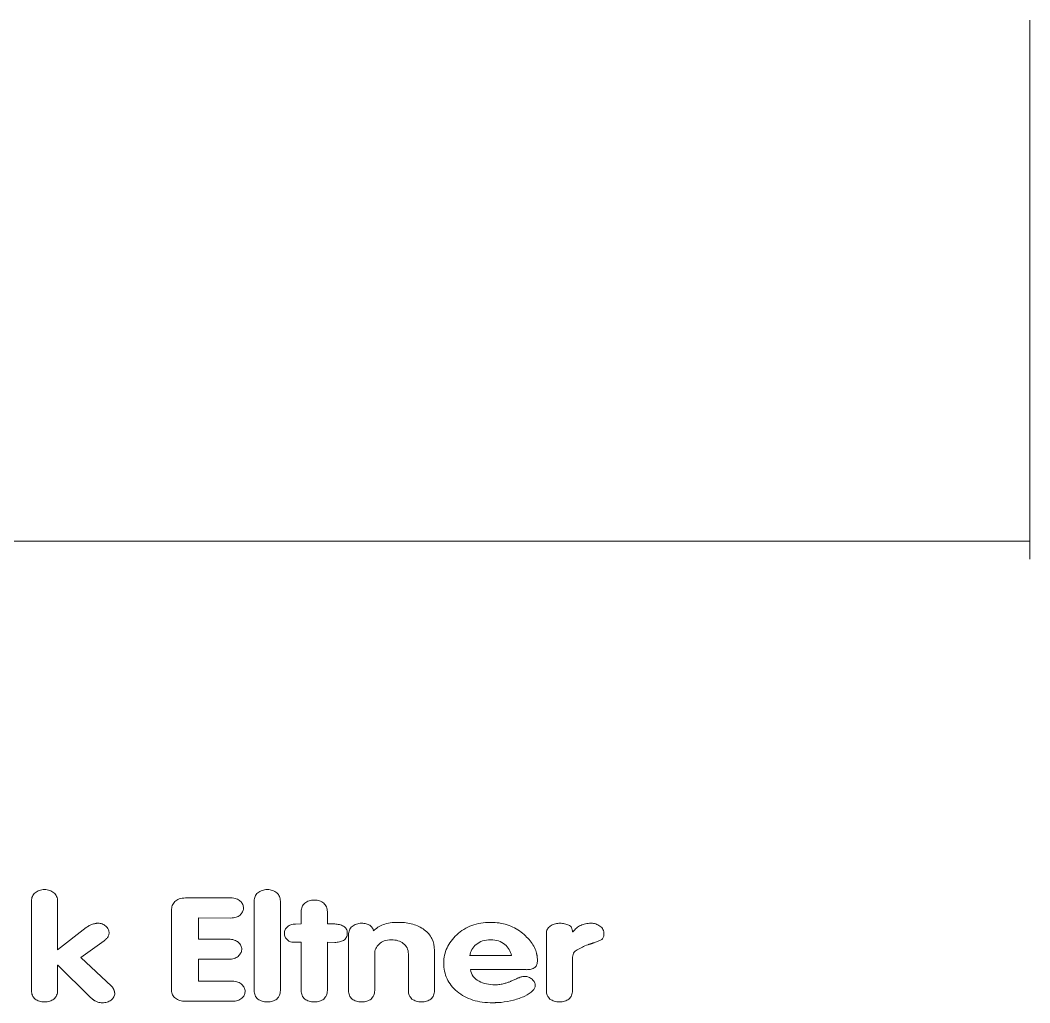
# Model space of a CAD drawing. Header units: millimetres. Extents: x -847 to 848, y -600 to 600.
# Drawn here: x 369.7 to 654, y -4.7 to 271.9 of the extents above; entities that cross this region are included whole.
import ezdxf

# ---------------------------------------------------------------- set-up
doc = ezdxf.new("R2010")
doc.units = ezdxf.units.MM
doc.header["$MEASUREMENT"] = 0

msp = doc.modelspace()

# ---------------------------------------------------------------- linework, layer by layer
at = {"color": 114, "lineweight": 5}
for points in [[(653.9699, 271.8914), (653.9699, 271.8914), (653.9699, 120.2015), (653.9699, 120.2015)], [(21.2496, 125.2815), (21.2496, 125.2815), (653.9699, 125.2815), (653.9699, 125.2815)]]:
    msp.add_open_spline(points, degree=3, dxfattribs=at)
at = {"color": 250, "lineweight": 5}
for points, knots in [([(372.8586, -1.2176), (372.8586, -1.2176), (372.8586, 23.9534), (372.8586, 23.9534), (372.8586, 23.9534), (372.8586, 24.4166), (372.9403, 24.8456), (373.1037, 25.2406), (373.1037, 25.2406), (373.2672, 25.6356), (373.526, 25.9829), (373.8801, 26.2826), (373.8801, 26.2826), (374.2343, 26.5822), (374.6361, 26.807), (375.0856, 26.9568), (375.0856, 26.9568), (375.535, 27.1066), (376.0186, 27.1816), (376.5362, 27.1816), (376.5362, 27.1816), (377.081, 27.1816), (377.5713, 27.1066), (378.0072, 26.9568), (378.0072, 26.9568), (378.4431, 26.807), (378.8381, 26.5822), (379.1922, 26.2826), (379.1922, 26.2826), (379.5191, 25.9829), (379.7711, 25.6356), (379.9481, 25.2406), (379.9481, 25.2406), (380.1252, 24.8456), (380.2137, 24.4029), (380.2137, 23.9126), (380.2137, 23.9126), (380.2137, 23.9126), (380.2137, 10.2238), (380.2137, 10.2238), (380.2137, 10.2238), (380.2137, 10.2238), (388.2636, 16.4757), (388.2636, 16.4757), (388.2636, 16.4757), (388.5632, 16.6936), (388.8561, 16.8775), (389.1421, 17.0273), (389.1421, 17.0273), (389.4281, 17.1772), (389.721, 17.3065), (390.0206, 17.4155), (390.0206, 17.4155), (390.2113, 17.47), (390.3952, 17.5177), (390.5723, 17.5585), (390.5723, 17.5585), (390.7494, 17.5994), (390.9196, 17.6334), (391.0831, 17.6607), (391.0831, 17.6607), (391.1648, 17.6879), (391.2533, 17.7015), (391.3487, 17.7015), (391.3487, 17.7015), (391.444, 17.7015), (391.5325, 17.7015), (391.6143, 17.7015), (391.6143, 17.7015), (392.0501, 17.7015), (392.4451, 17.6334), (392.7993, 17.4972), (392.7993, 17.4972), (393.1534, 17.361), (393.4803, 17.1567), (393.78, 16.8843), (393.78, 16.8843), (394.0796, 16.6119), (394.3044, 16.3327), (394.4542, 16.0466), (394.4542, 16.0466), (394.604, 15.7606), (394.6925, 15.4678), (394.7198, 15.1681), (394.7198, 15.1681), (394.7198, 15.1409), (394.7198, 15.1204), (394.7198, 15.1068), (394.7198, 15.1068), (394.7198, 15.0932), (394.7198, 15.0864), (394.7198, 15.0864), (394.7198, 15.0864), (394.7198, 15.0864), (394.7198, 15.0864), (394.7198, 15.0864), (394.7198, 15.0864), (394.7198, 15.0864), (394.7198, 15.0864), (394.7198, 15.0864), (394.7198, 15.0864), (394.7198, 15.0591), (394.7198, 15.0455), (394.7198, 15.0455), (394.7198, 15.0455), (394.7198, 15.0455), (394.7198, 15.0455), (394.7198, 15.0455), (394.7198, 15.0455), (394.7198, 14.9093), (394.7062, 14.7731), (394.6789, 14.6369), (394.6789, 14.6369), (394.6517, 14.5007), (394.6108, 14.3645), (394.5563, 14.2283), (394.5563, 14.2283), (394.5291, 14.1193), (394.4814, 14.0035), (394.4133, 13.8809), (394.4133, 13.8809), (394.3452, 13.7584), (394.2567, 13.629), (394.1477, 13.4928), (394.1477, 13.4928), (394.066, 13.411), (393.9911, 13.3361), (393.923, 13.268), (393.923, 13.268), (393.8549, 13.1999), (393.7936, 13.1386), (393.7391, 13.0841), (393.7391, 13.0841), (393.7119, 13.0569), (393.6778, 13.0296), (393.6369, 13.0024), (393.6369, 13.0024), (393.5961, 12.9752), (393.562, 12.9479), (393.5348, 12.9207), (393.5348, 12.9207), (393.4803, 12.8662), (393.4394, 12.8253), (393.4122, 12.7981), (393.4122, 12.7981), (393.385, 12.7709), (393.3441, 12.7436), (393.2896, 12.7164), (393.2896, 12.7164), (393.2896, 12.7164), (386.7517, 8.099), (386.7517, 8.099), (386.7517, 8.099), (386.7517, 8.099), (395.3736, 0.0083), (395.3736, 0.0083), (395.3736, 0.0083), (395.4281, -0.0462), (395.4825, -0.1007), (395.537, -0.1552), (395.537, -0.1552), (395.5915, -0.2097), (395.6324, -0.2642), (395.6596, -0.3186), (395.6596, -0.3186), (395.7141, -0.4004), (395.7618, -0.4685), (395.8026, -0.5229), (395.8026, -0.5229), (395.8435, -0.5774), (395.8775, -0.6319), (395.9048, -0.6864), (395.9048, -0.6864), (395.932, -0.7409), (395.9593, -0.7954), (395.9865, -0.8498), (395.9865, -0.8498), (396.0138, -0.9043), (396.041, -0.9588), (396.0682, -1.0133), (396.0682, -1.0133), (396.0682, -1.0678), (396.0819, -1.1223), (396.1091, -1.1767), (396.1091, -1.1767), (396.1363, -1.2312), (396.1636, -1.2857), (396.1908, -1.3402), (396.1908, -1.3402), (396.1908, -1.3674), (396.1908, -1.3947), (396.1908, -1.4219), (396.1908, -1.4219), (396.1908, -1.4492), (396.2044, -1.4764), (396.2317, -1.5036), (396.2317, -1.5036), (396.2317, -1.5309), (396.2317, -1.5581), (396.2317, -1.5854), (396.2317, -1.5854), (396.2317, -1.6126), (396.2317, -1.6398), (396.2317, -1.6671), (396.2317, -1.6671), (396.2317, -1.6943), (396.2385, -1.7216), (396.2521, -1.7488), (396.2521, -1.7488), (396.2657, -1.7761), (396.2725, -1.8033), (396.2725, -1.8305), (396.2725, -1.8305), (396.2725, -1.8578), (396.2794, -1.885), (396.293, -1.9123), (396.293, -1.9123), (396.3066, -1.9395), (396.3134, -1.9667), (396.3134, -1.994), (396.3134, -1.994), (396.3134, -2.3754), (396.2249, -2.7295), (396.0478, -3.0564), (396.0478, -3.0564), (395.8707, -3.3833), (395.6188, -3.683), (395.2919, -3.9554), (395.2919, -3.9554), (394.9377, -4.1733), (394.5563, -4.3504), (394.1477, -4.4866), (394.1477, -4.4866), (393.7391, -4.6228), (393.3032, -4.6909), (392.8401, -4.6909), (392.8401, -4.6909), (392.595, -4.6909), (392.3702, -4.6705), (392.1659, -4.6296), (392.1659, -4.6296), (391.9616, -4.5887), (391.7505, -4.5411), (391.5325, -4.4866), (391.5325, -4.4866), (391.3963, -4.4321), (391.2669, -4.3776), (391.1444, -4.3231), (391.1444, -4.3231), (391.0218, -4.2686), (390.906, -4.2142), (390.797, -4.1597), (390.797, -4.1597), (390.7425, -4.1324), (390.6813, -4.0984), (390.6131, -4.0575), (390.6131, -4.0575), (390.545, -4.0167), (390.4838, -3.9826), (390.4293, -3.9554), (390.4293, -3.9554), (390.3748, -3.9281), (390.3271, -3.8941), (390.2863, -3.8532), (390.2863, -3.8532), (390.2454, -3.8123), (390.1977, -3.7783), (390.1432, -3.7511), (390.1432, -3.7511), (390.0888, -3.6966), (390.0411, -3.6489), (390.0002, -3.608), (390.0002, -3.608), (389.9594, -3.5672), (389.9117, -3.5331), (389.8572, -3.5059), (389.8572, -3.5059), (389.8027, -3.4514), (389.755, -3.4037), (389.7142, -3.3629), (389.7142, -3.3629), (389.6733, -3.322), (389.6256, -3.288), (389.5712, -3.2607), (389.5712, -3.2607), (389.5167, -3.2062), (389.469, -3.1586), (389.4281, -3.1177), (389.4281, -3.1177), (389.3873, -3.0768), (389.3396, -3.0292), (389.2851, -2.9747), (389.2851, -2.9747), (389.2851, -2.9747), (380.2955, 5.9333), (380.2955, 5.9333), (380.2955, 5.9333), (380.2955, 5.9333), (380.2137, 5.9333), (380.2137, 5.9333), (380.2137, 5.9333), (380.2137, 5.9333), (380.2137, -1.2176), (380.2137, -1.2176), (380.2137, -1.2176), (380.2137, -1.7352), (380.1252, -2.1915), (379.9481, -2.5865), (379.9481, -2.5865), (379.7711, -2.9815), (379.5191, -3.3288), (379.1922, -3.6285), (379.1922, -3.6285), (378.8381, -3.9009), (378.4431, -4.1052), (378.0072, -4.2414), (378.0072, -4.2414), (377.5713, -4.3776), (377.081, -4.4457), (376.5362, -4.4457), (376.5362, -4.4457), (376.0186, -4.4457), (375.535, -4.3776), (375.0856, -4.2414), (375.0856, -4.2414), (374.6361, -4.1052), (374.2343, -3.9009), (373.8801, -3.6285), (373.8801, -3.6285), (373.526, -3.3288), (373.2672, -2.9815), (373.1037, -2.5865), (373.1037, -2.5865), (372.9403, -2.1915), (372.8586, -1.7488), (372.8586, -1.2585), (372.8586, -1.2585), (372.8586, -1.2585), (372.8586, -1.2176), (372.8586, -1.2176)], [0, 0, 0, 0, 0.01176471, 0.01176471, 0.01176471, 0.01176471, 0.02352941, 0.02352941, 0.02352941, 0.02352941, 0.03529412, 0.03529412, 0.03529412, 0.03529412, 0.04705882, 0.04705882, 0.04705882, 0.04705882, 0.05882353, 0.05882353, 0.05882353, 0.05882353, 0.07058824, 0.07058824, 0.07058824, 0.07058824, 0.08235294, 0.08235294, 0.08235294, 0.08235294, 0.09411765, 0.09411765, 0.09411765, 0.09411765, 0.10588235, 0.10588235, 0.10588235, 0.10588235, 0.11764706, 0.11764706, 0.11764706, 0.11764706, 0.12941176, 0.12941176, 0.12941176, 0.12941176, 0.14117647, 0.14117647, 0.14117647, 0.14117647, 0.15294118, 0.15294118, 0.15294118, 0.15294118, 0.16470588, 0.16470588, 0.16470588, 0.16470588, 0.17647059, 0.17647059, 0.17647059, 0.17647059, 0.18823529, 0.18823529, 0.18823529, 0.18823529, 0.2, 0.2, 0.2, 0.2, 0.21176471, 0.21176471, 0.21176471, 0.21176471, 0.22352941, 0.22352941, 0.22352941, 0.22352941, 0.23529412, 0.23529412, 0.23529412, 0.23529412, 0.24705882, 0.24705882, 0.24705882, 0.24705882, 0.25882353, 0.25882353, 0.25882353, 0.25882353, 0.27058824, 0.27058824, 0.27058824, 0.27058824, 0.28235294, 0.28235294, 0.28235294, 0.28235294, 0.29411765, 0.29411765, 0.29411765, 0.29411765, 0.30588235, 0.30588235, 0.30588235, 0.30588235, 0.31764706, 0.31764706, 0.31764706, 0.31764706, 0.32941176, 0.32941176, 0.32941176, 0.32941176, 0.34117647, 0.34117647, 0.34117647, 0.34117647, 0.35294118, 0.35294118, 0.35294118, 0.35294118, 0.36470588, 0.36470588, 0.36470588, 0.36470588, 0.37647059, 0.37647059, 0.37647059, 0.37647059, 0.38823529, 0.38823529, 0.38823529, 0.38823529, 0.4, 0.4, 0.4, 0.4, 0.41176471, 0.41176471, 0.41176471, 0.41176471, 0.42352941, 0.42352941, 0.42352941, 0.42352941, 0.43529412, 0.43529412, 0.43529412, 0.43529412, 0.44705882, 0.44705882, 0.44705882, 0.44705882, 0.45882353, 0.45882353, 0.45882353, 0.45882353, 0.47058824, 0.47058824, 0.47058824, 0.47058824, 0.48235294, 0.48235294, 0.48235294, 0.48235294, 0.49411765, 0.49411765, 0.49411765, 0.49411765, 0.50588235, 0.50588235, 0.50588235, 0.50588235, 0.51764706, 0.51764706, 0.51764706, 0.51764706, 0.52941176, 0.52941176, 0.52941176, 0.52941176, 0.54117647, 0.54117647, 0.54117647, 0.54117647, 0.55294118, 0.55294118, 0.55294118, 0.55294118, 0.56470588, 0.56470588, 0.56470588, 0.56470588, 0.57647059, 0.57647059, 0.57647059, 0.57647059, 0.58823529, 0.58823529, 0.58823529, 0.58823529, 0.6, 0.6, 0.6, 0.6, 0.61176471, 0.61176471, 0.61176471, 0.61176471, 0.62352941, 0.62352941, 0.62352941, 0.62352941, 0.63529412, 0.63529412, 0.63529412, 0.63529412, 0.64705882, 0.64705882, 0.64705882, 0.64705882, 0.65882353, 0.65882353, 0.65882353, 0.65882353, 0.67058824, 0.67058824, 0.67058824, 0.67058824, 0.68235294, 0.68235294, 0.68235294, 0.68235294, 0.69411765, 0.69411765, 0.69411765, 0.69411765, 0.70588235, 0.70588235, 0.70588235, 0.70588235, 0.71764706, 0.71764706, 0.71764706, 0.71764706, 0.72941176, 0.72941176, 0.72941176, 0.72941176, 0.74117647, 0.74117647, 0.74117647, 0.74117647, 0.75294118, 0.75294118, 0.75294118, 0.75294118, 0.76470588, 0.76470588, 0.76470588, 0.76470588, 0.77647059, 0.77647059, 0.77647059, 0.77647059, 0.78823529, 0.78823529, 0.78823529, 0.78823529, 0.8, 0.8, 0.8, 0.8, 0.81176471, 0.81176471, 0.81176471, 0.81176471, 0.82352941, 0.82352941, 0.82352941, 0.82352941, 0.83529412, 0.83529412, 0.83529412, 0.83529412, 0.84705882, 0.84705882, 0.84705882, 0.84705882, 0.85882353, 0.85882353, 0.85882353, 0.85882353, 0.87058824, 0.87058824, 0.87058824, 0.87058824, 0.88235294, 0.88235294, 0.88235294, 0.88235294, 0.89411765, 0.89411765, 0.89411765, 0.89411765, 0.90588235, 0.90588235, 0.90588235, 0.90588235, 0.91764706, 0.91764706, 0.91764706, 0.91764706, 0.92941176, 0.92941176, 0.92941176, 0.92941176, 0.94117647, 0.94117647, 0.94117647, 0.94117647, 0.95294118, 0.95294118, 0.95294118, 0.95294118, 0.96470588, 0.96470588, 0.96470588, 0.96470588, 0.97647059, 0.97647059, 0.97647059, 0.97647059, 0.98823529, 0.98823529, 0.98823529, 0.98823529, 1, 1, 1, 1]), ([(435.5819, -1.2176), (435.5819, -1.2176), (435.5819, 23.9534), (435.5819, 23.9534), (435.5819, 23.9534), (435.5819, 24.4166), (435.6636, 24.8456), (435.8271, 25.2406), (435.8271, 25.2406), (435.9905, 25.6356), (436.2493, 25.9829), (436.6034, 26.2826), (436.6034, 26.2826), (436.9848, 26.5822), (437.3934, 26.807), (437.8293, 26.9568), (437.8293, 26.9568), (438.2652, 27.1066), (438.7419, 27.1816), (439.2595, 27.1816), (439.2595, 27.1816), (439.8043, 27.1816), (440.2946, 27.1066), (440.7305, 26.9568), (440.7305, 26.9568), (441.1664, 26.807), (441.5614, 26.5822), (441.9155, 26.2826), (441.9155, 26.2826), (442.2696, 25.9829), (442.5284, 25.6356), (442.6919, 25.2406), (442.6919, 25.2406), (442.8553, 24.8456), (442.9371, 24.4029), (442.9371, 23.9126), (442.9371, 23.9126), (442.9371, 23.9126), (442.9371, -1.2176), (442.9371, -1.2176), (442.9371, -1.2176), (442.9371, -1.7352), (442.8553, -2.1915), (442.6919, -2.5865), (442.6919, -2.5865), (442.5284, -2.9815), (442.2696, -3.3288), (441.9155, -3.6285), (441.9155, -3.6285), (441.5614, -3.9009), (441.1664, -4.1052), (440.7305, -4.2414), (440.7305, -4.2414), (440.2946, -4.3776), (439.8043, -4.4457), (439.2595, -4.4457), (439.2595, -4.4457), (438.7419, -4.4457), (438.2652, -4.3776), (437.8293, -4.2414), (437.8293, -4.2414), (437.3934, -4.1052), (436.9848, -3.9009), (436.6034, -3.6285), (436.6034, -3.6285), (436.2493, -3.3288), (435.9905, -2.9815), (435.8271, -2.5865), (435.8271, -2.5865), (435.6636, -2.1915), (435.5819, -1.7488), (435.5819, -1.2585), (435.5819, -1.2585), (435.5819, -1.2585), (435.5819, -1.2176), (435.5819, -1.2176)], [0, 0, 0, 0, 0.05263158, 0.05263158, 0.05263158, 0.05263158, 0.10526316, 0.10526316, 0.10526316, 0.10526316, 0.15789474, 0.15789474, 0.15789474, 0.15789474, 0.21052632, 0.21052632, 0.21052632, 0.21052632, 0.26315789, 0.26315789, 0.26315789, 0.26315789, 0.31578947, 0.31578947, 0.31578947, 0.31578947, 0.36842105, 0.36842105, 0.36842105, 0.36842105, 0.42105263, 0.42105263, 0.42105263, 0.42105263, 0.47368421, 0.47368421, 0.47368421, 0.47368421, 0.52631579, 0.52631579, 0.52631579, 0.52631579, 0.57894737, 0.57894737, 0.57894737, 0.57894737, 0.63157895, 0.63157895, 0.63157895, 0.63157895, 0.68421053, 0.68421053, 0.68421053, 0.68421053, 0.73684211, 0.73684211, 0.73684211, 0.73684211, 0.78947368, 0.78947368, 0.78947368, 0.78947368, 0.84210526, 0.84210526, 0.84210526, 0.84210526, 0.89473684, 0.89473684, 0.89473684, 0.89473684, 0.94736842, 0.94736842, 0.94736842, 0.94736842, 1, 1, 1, 1]), ([(412.2905, -1.1767), (412.2905, -1.1767), (412.2905, 21.2974), (412.2905, 21.2974), (412.2905, 21.2974), (412.2905, 21.7878), (412.3654, 22.2441), (412.5152, 22.6663), (412.5152, 22.6663), (412.665, 23.0885), (412.917, 23.4631), (413.2712, 23.79), (413.2712, 23.79), (413.5708, 24.1169), (413.9726, 24.3689), (414.4766, 24.5459), (414.4766, 24.5459), (414.9806, 24.723), (415.5731, 24.8116), (416.2541, 24.8116), (416.2541, 24.8116), (416.2541, 24.8116), (428.9214, 24.8524), (428.9214, 24.8524), (428.9214, 24.8524), (429.5479, 24.8252), (430.0859, 24.7366), (430.5354, 24.5868), (430.5354, 24.5868), (430.9849, 24.437), (431.3595, 24.2122), (431.6591, 23.9126), (431.6591, 23.9126), (431.9588, 23.6402), (432.1835, 23.3405), (432.3333, 23.0136), (432.3333, 23.0136), (432.4832, 22.6867), (432.5581, 22.3462), (432.5581, 21.9921), (432.5581, 21.9921), (432.5581, 21.9648), (432.5581, 21.9444), (432.5581, 21.9308), (432.5581, 21.9308), (432.5581, 21.9172), (432.5581, 21.9103), (432.5581, 21.9103), (432.5581, 21.9103), (432.5581, 21.9103), (432.5581, 21.9103), (432.5581, 21.9103), (432.5581, 21.9103), (432.5581, 21.9103), (432.5581, 21.9103), (432.5581, 21.9103), (432.5581, 21.9103), (432.5581, 21.8831), (432.5581, 21.8695), (432.5581, 21.8695), (432.5581, 21.8695), (432.5581, 21.8695), (432.5581, 21.8695), (432.5581, 21.8695), (432.5581, 21.8695), (432.5308, 21.5153), (432.4355, 21.1884), (432.272, 20.8888), (432.272, 20.8888), (432.1086, 20.5891), (431.877, 20.2895), (431.5774, 19.9898), (431.5774, 19.9898), (431.2777, 19.7174), (430.9032, 19.5131), (430.4537, 19.3769), (430.4537, 19.3769), (430.0042, 19.2407), (429.4934, 19.1726), (428.9214, 19.1726), (428.9214, 19.1726), (428.9214, 19.1726), (419.9317, 19.2134), (419.9317, 19.2134), (419.9317, 19.2134), (419.9317, 19.2134), (419.9317, 13.2476), (419.9317, 13.2476), (419.9317, 13.2476), (419.9317, 13.2476), (428.3084, 13.2476), (428.3084, 13.2476), (428.3084, 13.2476), (428.935, 13.2203), (429.4866, 13.1318), (429.9633, 12.982), (429.9633, 12.982), (430.4401, 12.8321), (430.8282, 12.6074), (431.1279, 12.3078), (431.1279, 12.3078), (431.4276, 12.0353), (431.6591, 11.7357), (431.8226, 11.4088), (431.8226, 11.4088), (431.986, 11.0819), (432.0677, 10.7414), (432.0677, 10.3872), (432.0677, 10.3872), (432.0677, 10.36), (432.0677, 10.3396), (432.0677, 10.3259), (432.0677, 10.3259), (432.0677, 10.3123), (432.0677, 10.3055), (432.0677, 10.3055), (432.0677, 10.3055), (432.0677, 10.3055), (432.0677, 10.3055), (432.0677, 10.3055), (432.0677, 10.3055), (432.0677, 10.3055), (432.0677, 10.3055), (432.0677, 10.3055), (432.0677, 10.3055), (432.0677, 10.2783), (432.0677, 10.2646), (432.0677, 10.2646), (432.0677, 10.2646), (432.0677, 10.2646), (432.0677, 10.2646), (432.0677, 10.2646), (432.0677, 10.2646), (432.0405, 9.9105), (431.9383, 9.5836), (431.7613, 9.284), (431.7613, 9.284), (431.5842, 8.9843), (431.3458, 8.6846), (431.0462, 8.385), (431.0462, 8.385), (430.7465, 8.1126), (430.3651, 7.9083), (429.902, 7.7721), (429.902, 7.7721), (429.4389, 7.6359), (428.9077, 7.5677), (428.3084, 7.5677), (428.3084, 7.5677), (428.3084, 7.5677), (419.9317, 7.6086), (419.9317, 7.6086), (419.9317, 7.6086), (419.9317, 7.6086), (419.9317, 1.3976), (419.9317, 1.3976), (419.9317, 1.3976), (419.9317, 1.3976), (429.4117, 1.3976), (429.4117, 1.3976), (429.4117, 1.3976), (430.0382, 1.3703), (430.5695, 1.2818), (431.0053, 1.132), (431.0053, 1.132), (431.4412, 0.9821), (431.8089, 0.7574), (432.1086, 0.4577), (432.1086, 0.4577), (432.4083, 0.1853), (432.633, -0.1143), (432.7828, -0.4412), (432.7828, -0.4412), (432.9326, -0.7681), (433.0076, -1.1086), (433.0076, -1.4628), (433.0076, -1.4628), (433.0076, -1.49), (433.0076, -1.5104), (433.0076, -1.5241), (433.0076, -1.5241), (433.0076, -1.5377), (433.0076, -1.5445), (433.0076, -1.5445), (433.0076, -1.5445), (433.0076, -1.5445), (433.0076, -1.5445), (433.0076, -1.5445), (433.0076, -1.5445), (433.0076, -1.5445), (433.0076, -1.5445), (433.0076, -1.5445), (433.0076, -1.5445), (433.0076, -1.5717), (433.0076, -1.5854), (433.0076, -1.5854), (433.0076, -1.5854), (433.0076, -1.5854), (433.0076, -1.5854), (433.0076, -1.5854), (433.0076, -1.5854), (432.9803, -1.9395), (432.8918, -2.2664), (432.742, -2.5661), (432.742, -2.5661), (432.5921, -2.8657), (432.3674, -3.1517), (432.0677, -3.4242), (432.0677, -3.4242), (431.7681, -3.6966), (431.3867, -3.9009), (430.9236, -4.0371), (430.9236, -4.0371), (430.4605, -4.1733), (429.9565, -4.2414), (429.4117, -4.2414), (429.4117, -4.2414), (429.4117, -4.2414), (416.2132, -4.2414), (416.2132, -4.2414), (416.2132, -4.2414), (415.6684, -4.2414), (415.1576, -4.1733), (414.6809, -4.0371), (414.6809, -4.0371), (414.2042, -3.9009), (413.7751, -3.6966), (413.3938, -3.4242), (413.3938, -3.4242), (413.0396, -3.1517), (412.7672, -2.8317), (412.5765, -2.4639), (412.5765, -2.4639), (412.3858, -2.0961), (412.2905, -1.6807), (412.2905, -1.2176), (412.2905, -1.2176), (412.2905, -1.2176), (412.2905, -1.1767), (412.2905, -1.1767)], [0, 0, 0, 0, 0.01666667, 0.01666667, 0.01666667, 0.01666667, 0.03333333, 0.03333333, 0.03333333, 0.03333333, 0.05, 0.05, 0.05, 0.05, 0.06666667, 0.06666667, 0.06666667, 0.06666667, 0.08333333, 0.08333333, 0.08333333, 0.08333333, 0.1, 0.1, 0.1, 0.1, 0.11666667, 0.11666667, 0.11666667, 0.11666667, 0.13333333, 0.13333333, 0.13333333, 0.13333333, 0.15, 0.15, 0.15, 0.15, 0.16666667, 0.16666667, 0.16666667, 0.16666667, 0.18333333, 0.18333333, 0.18333333, 0.18333333, 0.2, 0.2, 0.2, 0.2, 0.21666667, 0.21666667, 0.21666667, 0.21666667, 0.23333333, 0.23333333, 0.23333333, 0.23333333, 0.25, 0.25, 0.25, 0.25, 0.26666667, 0.26666667, 0.26666667, 0.26666667, 0.28333333, 0.28333333, 0.28333333, 0.28333333, 0.3, 0.3, 0.3, 0.3, 0.31666667, 0.31666667, 0.31666667, 0.31666667, 0.33333333, 0.33333333, 0.33333333, 0.33333333, 0.35, 0.35, 0.35, 0.35, 0.36666667, 0.36666667, 0.36666667, 0.36666667, 0.38333333, 0.38333333, 0.38333333, 0.38333333, 0.4, 0.4, 0.4, 0.4, 0.41666667, 0.41666667, 0.41666667, 0.41666667, 0.43333333, 0.43333333, 0.43333333, 0.43333333, 0.45, 0.45, 0.45, 0.45, 0.46666667, 0.46666667, 0.46666667, 0.46666667, 0.48333333, 0.48333333, 0.48333333, 0.48333333, 0.5, 0.5, 0.5, 0.5, 0.51666667, 0.51666667, 0.51666667, 0.51666667, 0.53333333, 0.53333333, 0.53333333, 0.53333333, 0.55, 0.55, 0.55, 0.55, 0.56666667, 0.56666667, 0.56666667, 0.56666667, 0.58333333, 0.58333333, 0.58333333, 0.58333333, 0.6, 0.6, 0.6, 0.6, 0.61666667, 0.61666667, 0.61666667, 0.61666667, 0.63333333, 0.63333333, 0.63333333, 0.63333333, 0.65, 0.65, 0.65, 0.65, 0.66666667, 0.66666667, 0.66666667, 0.66666667, 0.68333333, 0.68333333, 0.68333333, 0.68333333, 0.7, 0.7, 0.7, 0.7, 0.71666667, 0.71666667, 0.71666667, 0.71666667, 0.73333333, 0.73333333, 0.73333333, 0.73333333, 0.75, 0.75, 0.75, 0.75, 0.76666667, 0.76666667, 0.76666667, 0.76666667, 0.78333333, 0.78333333, 0.78333333, 0.78333333, 0.8, 0.8, 0.8, 0.8, 0.81666667, 0.81666667, 0.81666667, 0.81666667, 0.83333333, 0.83333333, 0.83333333, 0.83333333, 0.85, 0.85, 0.85, 0.85, 0.86666667, 0.86666667, 0.86666667, 0.86666667, 0.88333333, 0.88333333, 0.88333333, 0.88333333, 0.9, 0.9, 0.9, 0.9, 0.91666667, 0.91666667, 0.91666667, 0.91666667, 0.93333333, 0.93333333, 0.93333333, 0.93333333, 0.95, 0.95, 0.95, 0.95, 0.96666667, 0.96666667, 0.96666667, 0.96666667, 0.98333333, 0.98333333, 0.98333333, 0.98333333, 1, 1, 1, 1]), ([(448.8212, -1.2176), (448.8212, -1.2176), (448.8212, 12.3486), (448.8212, 12.3486), (448.8212, 12.3486), (448.8212, 12.3486), (447.1867, 12.3486), (447.1867, 12.3486), (447.1867, 12.3486), (446.6691, 12.3214), (446.2196, 12.3622), (445.8383, 12.4712), (445.8383, 12.4712), (445.4569, 12.5802), (445.1572, 12.7572), (444.9393, 13.0024), (444.9393, 13.0024), (444.6396, 13.2203), (444.4217, 13.4859), (444.2855, 13.7992), (444.2855, 13.7992), (444.1493, 14.1125), (444.0812, 14.4734), (444.0812, 14.8821), (444.0812, 14.8821), (444.0812, 15.2634), (444.1561, 15.604), (444.3059, 15.9036), (444.3059, 15.9036), (444.4558, 16.2033), (444.6669, 16.4757), (444.9393, 16.7209), (444.9393, 16.7209), (445.2117, 16.966), (445.5386, 17.1499), (445.92, 17.2725), (445.92, 17.2725), (446.3014, 17.3951), (446.7236, 17.4564), (447.1867, 17.4564), (447.1867, 17.4564), (447.1867, 17.4564), (448.8212, 17.4972), (448.8212, 17.4972), (448.8212, 17.4972), (448.8212, 17.4972), (448.8212, 21.0114), (448.8212, 21.0114), (448.8212, 21.0114), (448.8212, 21.4745), (448.9029, 21.9035), (449.0664, 22.2985), (449.0664, 22.2985), (449.2298, 22.6935), (449.4886, 23.0409), (449.8428, 23.3405), (449.8428, 23.3405), (450.1969, 23.6402), (450.5919, 23.8649), (451.0278, 24.0147), (451.0278, 24.0147), (451.4636, 24.1646), (451.954, 24.2395), (452.4988, 24.2395), (452.4988, 24.2395), (453.0436, 24.2395), (453.534, 24.1646), (453.9698, 24.0147), (453.9698, 24.0147), (454.4057, 23.8649), (454.8007, 23.6402), (455.1548, 23.3405), (455.1548, 23.3405), (455.4817, 23.0409), (455.7337, 22.6935), (455.9108, 22.2985), (455.9108, 22.2985), (456.0878, 21.9035), (456.1764, 21.4609), (456.1764, 20.9705), (456.1764, 20.9705), (456.1764, 20.9705), (456.1764, 17.4972), (456.1764, 17.4972), (456.1764, 17.4972), (456.1764, 17.4972), (458.2603, 17.4972), (458.2603, 17.4972), (458.2603, 17.4972), (458.7234, 17.47), (459.1593, 17.4087), (459.5679, 17.3134), (459.5679, 17.3134), (459.9766, 17.218), (460.3579, 17.075), (460.7121, 16.8843), (460.7121, 16.8843), (461.0662, 16.6936), (461.3318, 16.428), (461.5089, 16.0875), (461.5089, 16.0875), (461.686, 15.747), (461.7745, 15.3452), (461.7745, 14.8821), (461.7745, 14.8821), (461.7745, 14.419), (461.686, 14.024), (461.5089, 13.6971), (461.5089, 13.6971), (461.3318, 13.3702), (461.0662, 13.0978), (460.7121, 12.8798), (460.7121, 12.8798), (460.3579, 12.6891), (459.9766, 12.5461), (459.5679, 12.4508), (459.5679, 12.4508), (459.1593, 12.3554), (458.7234, 12.3078), (458.2603, 12.3078), (458.2603, 12.3078), (458.2603, 12.3078), (456.1764, 12.3486), (456.1764, 12.3486), (456.1764, 12.3486), (456.1764, 12.3486), (456.1764, -1.2176), (456.1764, -1.2176), (456.1764, -1.2176), (456.1764, -1.7352), (456.0878, -2.1915), (455.9108, -2.5865), (455.9108, -2.5865), (455.7337, -2.9815), (455.4817, -3.3288), (455.1548, -3.6285), (455.1548, -3.6285), (454.8007, -3.9009), (454.4057, -4.1052), (453.9698, -4.2414), (453.9698, -4.2414), (453.534, -4.3776), (453.0436, -4.4457), (452.4988, -4.4457), (452.4988, -4.4457), (451.954, -4.4457), (451.4636, -4.3776), (451.0278, -4.2414), (451.0278, -4.2414), (450.5919, -4.1052), (450.1969, -3.9009), (449.8428, -3.6285), (449.8428, -3.6285), (449.4886, -3.3288), (449.2298, -2.9815), (449.0664, -2.5865), (449.0664, -2.5865), (448.9029, -2.1915), (448.8212, -1.7488), (448.8212, -1.2585), (448.8212, -1.2585), (448.8212, -1.2585), (448.8212, -1.2176), (448.8212, -1.2176)], [0, 0, 0, 0, 0.02439024, 0.02439024, 0.02439024, 0.02439024, 0.04878049, 0.04878049, 0.04878049, 0.04878049, 0.07317073, 0.07317073, 0.07317073, 0.07317073, 0.09756098, 0.09756098, 0.09756098, 0.09756098, 0.12195122, 0.12195122, 0.12195122, 0.12195122, 0.14634146, 0.14634146, 0.14634146, 0.14634146, 0.17073171, 0.17073171, 0.17073171, 0.17073171, 0.19512195, 0.19512195, 0.19512195, 0.19512195, 0.2195122, 0.2195122, 0.2195122, 0.2195122, 0.24390244, 0.24390244, 0.24390244, 0.24390244, 0.26829268, 0.26829268, 0.26829268, 0.26829268, 0.29268293, 0.29268293, 0.29268293, 0.29268293, 0.31707317, 0.31707317, 0.31707317, 0.31707317, 0.34146341, 0.34146341, 0.34146341, 0.34146341, 0.36585366, 0.36585366, 0.36585366, 0.36585366, 0.3902439, 0.3902439, 0.3902439, 0.3902439, 0.41463415, 0.41463415, 0.41463415, 0.41463415, 0.43902439, 0.43902439, 0.43902439, 0.43902439, 0.46341463, 0.46341463, 0.46341463, 0.46341463, 0.48780488, 0.48780488, 0.48780488, 0.48780488, 0.51219512, 0.51219512, 0.51219512, 0.51219512, 0.53658537, 0.53658537, 0.53658537, 0.53658537, 0.56097561, 0.56097561, 0.56097561, 0.56097561, 0.58536585, 0.58536585, 0.58536585, 0.58536585, 0.6097561, 0.6097561, 0.6097561, 0.6097561, 0.63414634, 0.63414634, 0.63414634, 0.63414634, 0.65853659, 0.65853659, 0.65853659, 0.65853659, 0.68292683, 0.68292683, 0.68292683, 0.68292683, 0.70731707, 0.70731707, 0.70731707, 0.70731707, 0.73170732, 0.73170732, 0.73170732, 0.73170732, 0.75609756, 0.75609756, 0.75609756, 0.75609756, 0.7804878, 0.7804878, 0.7804878, 0.7804878, 0.80487805, 0.80487805, 0.80487805, 0.80487805, 0.82926829, 0.82926829, 0.82926829, 0.82926829, 0.85365854, 0.85365854, 0.85365854, 0.85365854, 0.87804878, 0.87804878, 0.87804878, 0.87804878, 0.90243902, 0.90243902, 0.90243902, 0.90243902, 0.92682927, 0.92682927, 0.92682927, 0.92682927, 0.95121951, 0.95121951, 0.95121951, 0.95121951, 0.97560976, 0.97560976, 0.97560976, 0.97560976, 1, 1, 1, 1]), ([(462.1423, -1.2176), (462.1423, -1.2176), (462.1423, 14.4734), (462.1423, 14.4734), (462.1423, 14.4734), (462.1423, 14.9365), (462.224, 15.3656), (462.3874, 15.7606), (462.3874, 15.7606), (462.5509, 16.1556), (462.8097, 16.5029), (463.1638, 16.8026), (463.1638, 16.8026), (463.518, 17.1022), (463.9198, 17.327), (464.3693, 17.4768), (464.3693, 17.4768), (464.8187, 17.6266), (465.3023, 17.7015), (465.8199, 17.7015), (465.8199, 17.7015), (466.283, 17.7015), (466.7052, 17.6539), (467.0866, 17.5585), (467.0866, 17.5585), (467.468, 17.4632), (467.8085, 17.3202), (468.1081, 17.1295), (468.1081, 17.1295), (468.4078, 16.9388), (468.6462, 16.7072), (468.8232, 16.4348), (468.8232, 16.4348), (469.0003, 16.1624), (469.1161, 15.8628), (469.1705, 15.5359), (469.1705, 15.5359), (469.5519, 15.9172), (469.9674, 16.2646), (470.4168, 16.5778), (470.4168, 16.5778), (470.8663, 16.8911), (471.3771, 17.1431), (471.9492, 17.3338), (471.9492, 17.3338), (472.494, 17.5517), (473.141, 17.7084), (473.8901, 17.8037), (473.8901, 17.8037), (474.6393, 17.899), (475.4361, 17.9467), (476.2806, 17.9467), (476.2806, 17.9467), (477.7243, 17.9467), (479.0456, 17.7765), (480.2442, 17.4359), (480.2442, 17.4359), (481.4428, 17.0954), (482.5188, 16.571), (483.4723, 15.8628), (483.4723, 15.8628), (484.4257, 15.1817), (485.1408, 14.3509), (485.6175, 13.3702), (485.6175, 13.3702), (486.0943, 12.3895), (486.3326, 11.2726), (486.3326, 10.0195), (486.3326, 10.0195), (486.3326, 10.0195), (486.3326, -1.2176), (486.3326, -1.2176), (486.3326, -1.2176), (486.3326, -1.7352), (486.2509, -2.1915), (486.0875, -2.5865), (486.0875, -2.5865), (485.924, -2.9815), (485.6652, -3.3288), (485.3111, -3.6285), (485.3111, -3.6285), (484.9569, -3.9009), (484.5619, -4.1052), (484.1261, -4.2414), (484.1261, -4.2414), (483.6902, -4.3776), (483.1999, -4.4457), (482.655, -4.4457), (482.655, -4.4457), (482.1375, -4.4457), (481.6607, -4.3776), (481.2249, -4.2414), (481.2249, -4.2414), (480.789, -4.1052), (480.3804, -3.9009), (479.999, -3.6285), (479.999, -3.6285), (479.6449, -3.3288), (479.3861, -2.9815), (479.2226, -2.5865), (479.2226, -2.5865), (479.0592, -2.1915), (478.9775, -1.7488), (478.9775, -1.2585), (478.9775, -1.2585), (478.9775, -1.2585), (478.9775, 9.0388), (478.9775, 9.0388), (478.9775, 9.0388), (478.9775, 9.6926), (478.8549, 10.2715), (478.6097, 10.7754), (478.6097, 10.7754), (478.3645, 11.2794), (478.0104, 11.6948), (477.5473, 12.0217), (477.5473, 12.0217), (477.1114, 12.3486), (476.6075, 12.6006), (476.0354, 12.7777), (476.0354, 12.7777), (475.4633, 12.9547), (474.8504, 13.0433), (474.1966, 13.0433), (474.1966, 13.0433), (473.4338, 13.0433), (472.7664, 12.9411), (472.1943, 12.7368), (472.1943, 12.7368), (471.6223, 12.5325), (471.1319, 12.2396), (470.7233, 11.8583), (470.7233, 11.8583), (470.3147, 11.4769), (470.0082, 11.0478), (469.8039, 10.5711), (469.8039, 10.5711), (469.5996, 10.0944), (469.4974, 9.57), (469.4974, 8.9979), (469.4974, 8.9979), (469.4974, 8.9979), (469.4974, -1.2176), (469.4974, -1.2176), (469.4974, -1.2176), (469.4974, -1.7352), (469.4089, -2.1915), (469.2318, -2.5865), (469.2318, -2.5865), (469.0548, -2.9815), (468.8028, -3.3288), (468.4759, -3.6285), (468.4759, -3.6285), (468.1218, -3.9009), (467.7268, -4.1052), (467.2909, -4.2414), (467.2909, -4.2414), (466.855, -4.3776), (466.3647, -4.4457), (465.8199, -4.4457), (465.8199, -4.4457), (465.3023, -4.4457), (464.8187, -4.3776), (464.3693, -4.2414), (464.3693, -4.2414), (463.9198, -4.1052), (463.518, -3.9009), (463.1638, -3.6285), (463.1638, -3.6285), (462.8097, -3.3288), (462.5509, -2.9815), (462.3874, -2.5865), (462.3874, -2.5865), (462.224, -2.1915), (462.1423, -1.7488), (462.1423, -1.2585), (462.1423, -1.2585), (462.1423, -1.2585), (462.1423, -1.2176), (462.1423, -1.2176)], [0, 0, 0, 0, 0.02222222, 0.02222222, 0.02222222, 0.02222222, 0.04444444, 0.04444444, 0.04444444, 0.04444444, 0.06666667, 0.06666667, 0.06666667, 0.06666667, 0.08888889, 0.08888889, 0.08888889, 0.08888889, 0.11111111, 0.11111111, 0.11111111, 0.11111111, 0.13333333, 0.13333333, 0.13333333, 0.13333333, 0.15555556, 0.15555556, 0.15555556, 0.15555556, 0.17777778, 0.17777778, 0.17777778, 0.17777778, 0.2, 0.2, 0.2, 0.2, 0.22222222, 0.22222222, 0.22222222, 0.22222222, 0.24444444, 0.24444444, 0.24444444, 0.24444444, 0.26666667, 0.26666667, 0.26666667, 0.26666667, 0.28888889, 0.28888889, 0.28888889, 0.28888889, 0.31111111, 0.31111111, 0.31111111, 0.31111111, 0.33333333, 0.33333333, 0.33333333, 0.33333333, 0.35555556, 0.35555556, 0.35555556, 0.35555556, 0.37777778, 0.37777778, 0.37777778, 0.37777778, 0.4, 0.4, 0.4, 0.4, 0.42222222, 0.42222222, 0.42222222, 0.42222222, 0.44444444, 0.44444444, 0.44444444, 0.44444444, 0.46666667, 0.46666667, 0.46666667, 0.46666667, 0.48888889, 0.48888889, 0.48888889, 0.48888889, 0.51111111, 0.51111111, 0.51111111, 0.51111111, 0.53333333, 0.53333333, 0.53333333, 0.53333333, 0.55555556, 0.55555556, 0.55555556, 0.55555556, 0.57777778, 0.57777778, 0.57777778, 0.57777778, 0.6, 0.6, 0.6, 0.6, 0.62222222, 0.62222222, 0.62222222, 0.62222222, 0.64444444, 0.64444444, 0.64444444, 0.64444444, 0.66666667, 0.66666667, 0.66666667, 0.66666667, 0.68888889, 0.68888889, 0.68888889, 0.68888889, 0.71111111, 0.71111111, 0.71111111, 0.71111111, 0.73333333, 0.73333333, 0.73333333, 0.73333333, 0.75555556, 0.75555556, 0.75555556, 0.75555556, 0.77777778, 0.77777778, 0.77777778, 0.77777778, 0.8, 0.8, 0.8, 0.8, 0.82222222, 0.82222222, 0.82222222, 0.82222222, 0.84444444, 0.84444444, 0.84444444, 0.84444444, 0.86666667, 0.86666667, 0.86666667, 0.86666667, 0.88888889, 0.88888889, 0.88888889, 0.88888889, 0.91111111, 0.91111111, 0.91111111, 0.91111111, 0.93333333, 0.93333333, 0.93333333, 0.93333333, 0.95555556, 0.95555556, 0.95555556, 0.95555556, 0.97777778, 0.97777778, 0.97777778, 0.97777778, 1, 1, 1, 1]), ([(512.1575, 4.6665), (512.1575, 4.6665), (496.4665, 4.6665), (496.4665, 4.6665), (496.4665, 4.6665), (496.6027, 3.931), (496.8683, 3.2908), (497.2633, 2.746), (497.2633, 2.746), (497.6583, 2.2012), (498.1963, 1.7517), (498.8773, 1.3976), (498.8773, 1.3976), (499.5311, 1.0434), (500.2326, 0.7846), (500.9817, 0.6212), (500.9817, 0.6212), (501.7309, 0.4577), (502.5413, 0.376), (503.413, 0.376), (503.413, 0.376), (503.8761, 0.376), (504.3256, 0.4101), (504.7615, 0.4782), (504.7615, 0.4782), (505.1973, 0.5463), (505.6196, 0.6348), (506.0282, 0.7438), (506.0282, 0.7438), (506.3279, 0.8255), (506.6207, 0.914), (506.9067, 1.0094), (506.9067, 1.0094), (507.1928, 1.1047), (507.472, 1.2069), (507.7444, 1.3158), (507.7444, 1.3158), (507.8261, 1.3703), (507.9147, 1.418), (508.01, 1.4589), (508.01, 1.4589), (508.1054, 1.4997), (508.1939, 1.5338), (508.2756, 1.561), (508.2756, 1.561), (508.6025, 1.6972), (508.9226, 1.8402), (509.2359, 1.9901), (509.2359, 1.9901), (509.5492, 2.1399), (509.8556, 2.2693), (510.1553, 2.3783), (510.1553, 2.3783), (510.346, 2.46), (510.5298, 2.5281), (510.7069, 2.5826), (510.7069, 2.5826), (510.884, 2.6371), (511.0542, 2.6779), (511.2177, 2.7052), (511.2177, 2.7052), (511.2994, 2.7324), (511.3879, 2.746), (511.4833, 2.746), (511.4833, 2.746), (511.5786, 2.746), (511.6672, 2.746), (511.7489, 2.746), (511.7489, 2.746), (512.1303, 2.746), (512.498, 2.6779), (512.8522, 2.5417), (512.8522, 2.5417), (513.2063, 2.4055), (513.5332, 2.2012), (513.8329, 1.9288), (513.8329, 1.9288), (514.1325, 1.6564), (514.3573, 1.3771), (514.5071, 1.0911), (514.5071, 1.0911), (514.6569, 0.8051), (514.7318, 0.5122), (514.7318, 0.2126), (514.7318, 0.2126), (514.7318, -0.3323), (514.4798, -0.8567), (513.9759, -1.3606), (513.9759, -1.3606), (513.4719, -1.8646), (512.7296, -2.3481), (511.7489, -2.8112), (511.7489, -2.8112), (510.741, -3.2743), (509.6786, -3.6489), (508.5617, -3.9349), (508.5617, -3.9349), (507.4448, -4.221), (506.287, -4.4321), (505.0884, -4.5683), (505.0884, -4.5683), (504.8977, -4.5683), (504.7002, -4.5751), (504.4959, -4.5887), (504.4959, -4.5887), (504.2916, -4.6023), (504.0804, -4.6228), (503.8625, -4.65), (503.8625, -4.65), (503.7535, -4.65), (503.6514, -4.65), (503.556, -4.65), (503.556, -4.65), (503.4607, -4.65), (503.3722, -4.6636), (503.2904, -4.6909), (503.2904, -4.6909), (503.1815, -4.6909), (503.0861, -4.6909), (503.0044, -4.6909), (503.0044, -4.6909), (502.9227, -4.6909), (502.841, -4.6909), (502.7592, -4.6909), (502.7592, -4.6909), (500.6889, -4.6909), (498.8229, -4.4321), (497.1611, -3.9145), (497.1611, -3.9145), (495.4994, -3.3969), (494.0284, -2.6069), (492.748, -1.5445), (492.748, -1.5445), (491.4677, -0.4821), (490.5142, 0.7233), (489.8877, 2.0718), (489.8877, 2.0718), (489.2611, 3.4202), (488.9478, 4.9117), (488.9478, 6.5462), (488.9478, 6.5462), (488.9478, 8.0445), (489.2543, 9.4542), (489.8672, 10.7754), (489.8672, 10.7754), (490.4802, 12.0966), (491.3996, 13.3293), (492.6254, 14.4734), (492.6254, 14.4734), (493.8513, 15.6176), (495.261, 16.4825), (496.8547, 17.0682), (496.8547, 17.0682), (498.4483, 17.6539), (500.2122, 17.9467), (502.1463, 17.9467), (502.1463, 17.9467), (503.8353, 17.9467), (505.3948, 17.7152), (506.825, 17.2521), (506.825, 17.2521), (508.2552, 16.789), (509.556, 16.1079), (510.7273, 15.209), (510.7273, 15.209), (511.8715, 14.31), (512.8113, 13.3634), (513.5468, 12.369), (513.5468, 12.369), (514.2823, 11.3747), (514.7999, 10.3327), (515.0996, 9.2431), (515.0996, 9.2431), (515.0996, 9.1614), (515.1064, 9.0796), (515.12, 8.9979), (515.12, 8.9979), (515.1336, 8.9162), (515.1541, 8.8345), (515.1813, 8.7527), (515.1813, 8.7527), (515.2086, 8.6438), (515.229, 8.5484), (515.2426, 8.4667), (515.2426, 8.4667), (515.2562, 8.385), (515.263, 8.3033), (515.263, 8.2215), (515.263, 8.2215), (515.2903, 8.0581), (515.3107, 7.8946), (515.3243, 7.7312), (515.3243, 7.7312), (515.338, 7.5677), (515.3448, 7.4043), (515.3448, 7.2408), (515.3448, 7.2408), (515.3448, 6.805), (515.2835, 6.4236), (515.1609, 6.0967), (515.1609, 6.0967), (515.0383, 5.7698), (514.8544, 5.4974), (514.6092, 5.2795), (514.6092, 5.2795), (514.3368, 5.0615), (513.9963, 4.8981), (513.5877, 4.7891), (513.5877, 4.7891), (513.1791, 4.6802), (512.7023, 4.6257), (512.1575, 4.6257), (512.1575, 4.6257), (512.1575, 4.6257), (512.1575, 4.6665), (512.1575, 4.6665)], [0, 0, 0, 0, 0.01851852, 0.01851852, 0.01851852, 0.01851852, 0.03703704, 0.03703704, 0.03703704, 0.03703704, 0.05555556, 0.05555556, 0.05555556, 0.05555556, 0.07407407, 0.07407407, 0.07407407, 0.07407407, 0.09259259, 0.09259259, 0.09259259, 0.09259259, 0.11111111, 0.11111111, 0.11111111, 0.11111111, 0.12962963, 0.12962963, 0.12962963, 0.12962963, 0.14814815, 0.14814815, 0.14814815, 0.14814815, 0.16666667, 0.16666667, 0.16666667, 0.16666667, 0.18518519, 0.18518519, 0.18518519, 0.18518519, 0.2037037, 0.2037037, 0.2037037, 0.2037037, 0.22222222, 0.22222222, 0.22222222, 0.22222222, 0.24074074, 0.24074074, 0.24074074, 0.24074074, 0.25925926, 0.25925926, 0.25925926, 0.25925926, 0.27777778, 0.27777778, 0.27777778, 0.27777778, 0.2962963, 0.2962963, 0.2962963, 0.2962963, 0.31481481, 0.31481481, 0.31481481, 0.31481481, 0.33333333, 0.33333333, 0.33333333, 0.33333333, 0.35185185, 0.35185185, 0.35185185, 0.35185185, 0.37037037, 0.37037037, 0.37037037, 0.37037037, 0.38888889, 0.38888889, 0.38888889, 0.38888889, 0.40740741, 0.40740741, 0.40740741, 0.40740741, 0.42592593, 0.42592593, 0.42592593, 0.42592593, 0.44444444, 0.44444444, 0.44444444, 0.44444444, 0.46296296, 0.46296296, 0.46296296, 0.46296296, 0.48148148, 0.48148148, 0.48148148, 0.48148148, 0.5, 0.5, 0.5, 0.5, 0.51851852, 0.51851852, 0.51851852, 0.51851852, 0.53703704, 0.53703704, 0.53703704, 0.53703704, 0.55555556, 0.55555556, 0.55555556, 0.55555556, 0.57407407, 0.57407407, 0.57407407, 0.57407407, 0.59259259, 0.59259259, 0.59259259, 0.59259259, 0.61111111, 0.61111111, 0.61111111, 0.61111111, 0.62962963, 0.62962963, 0.62962963, 0.62962963, 0.64814815, 0.64814815, 0.64814815, 0.64814815, 0.66666667, 0.66666667, 0.66666667, 0.66666667, 0.68518519, 0.68518519, 0.68518519, 0.68518519, 0.7037037, 0.7037037, 0.7037037, 0.7037037, 0.72222222, 0.72222222, 0.72222222, 0.72222222, 0.74074074, 0.74074074, 0.74074074, 0.74074074, 0.75925926, 0.75925926, 0.75925926, 0.75925926, 0.77777778, 0.77777778, 0.77777778, 0.77777778, 0.7962963, 0.7962963, 0.7962963, 0.7962963, 0.81481481, 0.81481481, 0.81481481, 0.81481481, 0.83333333, 0.83333333, 0.83333333, 0.83333333, 0.85185185, 0.85185185, 0.85185185, 0.85185185, 0.87037037, 0.87037037, 0.87037037, 0.87037037, 0.88888889, 0.88888889, 0.88888889, 0.88888889, 0.90740741, 0.90740741, 0.90740741, 0.90740741, 0.92592593, 0.92592593, 0.92592593, 0.92592593, 0.94444444, 0.94444444, 0.94444444, 0.94444444, 0.96296296, 0.96296296, 0.96296296, 0.96296296, 0.98148148, 0.98148148, 0.98148148, 0.98148148, 1, 1, 1, 1]), ([(517.8374, -1.2176), (517.8374, -1.2176), (517.8374, 14.8003), (517.8374, 14.8003), (517.8374, 14.8003), (517.8374, 15.2634), (517.9327, 15.6653), (518.1234, 16.0058), (518.1234, 16.0058), (518.3141, 16.3463), (518.5865, 16.6391), (518.9407, 16.8843), (518.9407, 16.8843), (519.2948, 17.1295), (519.6762, 17.3202), (520.0848, 17.4564), (520.0848, 17.4564), (520.4934, 17.5926), (520.9293, 17.6743), (521.3924, 17.7015), (521.3924, 17.7015), (521.3924, 17.7015), (521.3992, 17.7015), (521.4128, 17.7015), (521.4128, 17.7015), (521.4264, 17.7015), (521.4469, 17.7015), (521.4741, 17.7015), (521.4741, 17.7015), (521.4741, 17.7015), (521.4809, 17.7015), (521.4945, 17.7015), (521.4945, 17.7015), (521.5082, 17.7015), (521.5286, 17.7015), (521.5558, 17.7015), (521.5558, 17.7015), (521.5831, 17.7015), (521.6035, 17.7015), (521.6171, 17.7015), (521.6171, 17.7015), (521.6307, 17.7015), (521.6376, 17.7015), (521.6376, 17.7015), (521.6376, 17.7015), (522.1279, 17.7015), (522.5774, 17.6539), (522.986, 17.5585), (522.986, 17.5585), (523.3946, 17.4632), (523.776, 17.3338), (524.1301, 17.1703), (524.1301, 17.1703), (524.5115, 17.0069), (524.7839, 16.7617), (524.9474, 16.4348), (524.9474, 16.4348), (525.1108, 16.1079), (525.1926, 15.7129), (525.1926, 15.2498), (525.1926, 15.2498), (525.1926, 15.2498), (525.3151, 15.2907), (525.3151, 15.2907), (525.3151, 15.2907), (525.642, 15.6721), (525.9894, 16.0194), (526.3571, 16.3327), (526.3571, 16.3327), (526.7249, 16.6459), (527.1131, 16.8979), (527.5217, 17.0886), (527.5217, 17.0886), (527.9303, 17.3065), (528.373, 17.4632), (528.8497, 17.5585), (528.8497, 17.5585), (529.3264, 17.6539), (529.8645, 17.7015), (530.4638, 17.7015), (530.4638, 17.7015), (530.8996, 17.7015), (531.3219, 17.6334), (531.7305, 17.4972), (531.7305, 17.4972), (532.1391, 17.361), (532.5341, 17.1703), (532.9155, 16.9252), (532.9155, 16.9252), (533.2969, 16.6528), (533.5829, 16.3259), (533.7736, 15.9445), (533.7736, 15.9445), (533.9643, 15.5631), (534.0596, 15.1), (534.0596, 14.5552), (534.0596, 14.5552), (534.0596, 14.201), (533.9915, 13.9014), (533.8553, 13.6562), (533.8553, 13.6562), (533.7191, 13.411), (533.5284, 13.2067), (533.2833, 13.0433), (533.2833, 13.0433), (533.0108, 12.8798), (532.7248, 12.7368), (532.4252, 12.6142), (532.4252, 12.6142), (532.1255, 12.4916), (531.7986, 12.3759), (531.4445, 12.2669), (531.4445, 12.2669), (531.3627, 12.2396), (531.2878, 12.2124), (531.2197, 12.1852), (531.2197, 12.1852), (531.1516, 12.1579), (531.0767, 12.1443), (530.995, 12.1443), (530.995, 12.1443), (530.9677, 12.1171), (530.9473, 12.1034), (530.9337, 12.1034), (530.9337, 12.1034), (530.9201, 12.1034), (530.8996, 12.0898), (530.8724, 12.0626), (530.8724, 12.0626), (530.8179, 12.0626), (530.7702, 12.0558), (530.7294, 12.0421), (530.7294, 12.0421), (530.6885, 12.0285), (530.6408, 12.0081), (530.5864, 11.9809), (530.5864, 11.9809), (530.5046, 11.9536), (530.4229, 11.9264), (530.3412, 11.8991), (530.3412, 11.8991), (530.2595, 11.8719), (530.1914, 11.8583), (530.1369, 11.8583), (530.1369, 11.8583), (530.0551, 11.831), (529.9734, 11.8038), (529.8917, 11.7765), (529.8917, 11.7765), (529.81, 11.7493), (529.7283, 11.7221), (529.6465, 11.6948), (529.6465, 11.6948), (529.6465, 11.6948), (529.6397, 11.6948), (529.6261, 11.6948), (529.6261, 11.6948), (529.6125, 11.6948), (529.6057, 11.6948), (529.6057, 11.6948), (529.6057, 11.6948), (529.5784, 11.6676), (529.5648, 11.654), (529.5648, 11.654), (529.5648, 11.654), (529.5648, 11.654), (529.5648, 11.654), (529.5648, 11.654), (529.5648, 11.654), (529.5648, 11.654), (529.558, 11.654), (529.5444, 11.654), (529.5444, 11.654), (529.5308, 11.654), (529.5239, 11.654), (529.5239, 11.654), (529.5239, 11.654), (529.5239, 11.654), (529.5171, 11.654), (529.5035, 11.654), (529.5035, 11.654), (529.4899, 11.654), (529.4831, 11.654), (529.4831, 11.654), (529.4831, 11.654), (528.9655, 11.4633), (528.4615, 11.2453), (527.9712, 11.0002), (527.9712, 11.0002), (527.4808, 10.755), (527.0041, 10.5098), (526.541, 10.2646), (526.541, 10.2646), (526.0779, 9.9922), (525.7374, 9.6517), (525.5195, 9.2431), (525.5195, 9.2431), (525.3015, 8.8345), (525.1926, 8.3441), (525.1926, 7.7721), (525.1926, 7.7721), (525.1926, 7.7721), (525.1926, -1.2176), (525.1926, -1.2176), (525.1926, -1.2176), (525.1926, -1.7352), (525.1108, -2.1915), (524.9474, -2.5865), (524.9474, -2.5865), (524.7839, -2.9815), (524.5251, -3.3288), (524.171, -3.6285), (524.171, -3.6285), (523.8169, -3.9009), (523.4219, -4.1052), (522.986, -4.2414), (522.986, -4.2414), (522.5501, -4.3776), (522.0598, -4.4457), (521.515, -4.4457), (521.515, -4.4457), (520.9974, -4.4457), (520.5207, -4.3776), (520.0848, -4.2414), (520.0848, -4.2414), (519.6489, -4.1052), (519.2403, -3.9009), (518.8589, -3.6285), (518.8589, -3.6285), (518.5048, -3.3288), (518.246, -2.9815), (518.0826, -2.5865), (518.0826, -2.5865), (517.9191, -2.1915), (517.8374, -1.7488), (517.8374, -1.2585), (517.8374, -1.2585), (517.8374, -1.2585), (517.8374, -1.2176), (517.8374, -1.2176)], [0, 0, 0, 0, 0.01666667, 0.01666667, 0.01666667, 0.01666667, 0.03333333, 0.03333333, 0.03333333, 0.03333333, 0.05, 0.05, 0.05, 0.05, 0.06666667, 0.06666667, 0.06666667, 0.06666667, 0.08333333, 0.08333333, 0.08333333, 0.08333333, 0.1, 0.1, 0.1, 0.1, 0.11666667, 0.11666667, 0.11666667, 0.11666667, 0.13333333, 0.13333333, 0.13333333, 0.13333333, 0.15, 0.15, 0.15, 0.15, 0.16666667, 0.16666667, 0.16666667, 0.16666667, 0.18333333, 0.18333333, 0.18333333, 0.18333333, 0.2, 0.2, 0.2, 0.2, 0.21666667, 0.21666667, 0.21666667, 0.21666667, 0.23333333, 0.23333333, 0.23333333, 0.23333333, 0.25, 0.25, 0.25, 0.25, 0.26666667, 0.26666667, 0.26666667, 0.26666667, 0.28333333, 0.28333333, 0.28333333, 0.28333333, 0.3, 0.3, 0.3, 0.3, 0.31666667, 0.31666667, 0.31666667, 0.31666667, 0.33333333, 0.33333333, 0.33333333, 0.33333333, 0.35, 0.35, 0.35, 0.35, 0.36666667, 0.36666667, 0.36666667, 0.36666667, 0.38333333, 0.38333333, 0.38333333, 0.38333333, 0.4, 0.4, 0.4, 0.4, 0.41666667, 0.41666667, 0.41666667, 0.41666667, 0.43333333, 0.43333333, 0.43333333, 0.43333333, 0.45, 0.45, 0.45, 0.45, 0.46666667, 0.46666667, 0.46666667, 0.46666667, 0.48333333, 0.48333333, 0.48333333, 0.48333333, 0.5, 0.5, 0.5, 0.5, 0.51666667, 0.51666667, 0.51666667, 0.51666667, 0.53333333, 0.53333333, 0.53333333, 0.53333333, 0.55, 0.55, 0.55, 0.55, 0.56666667, 0.56666667, 0.56666667, 0.56666667, 0.58333333, 0.58333333, 0.58333333, 0.58333333, 0.6, 0.6, 0.6, 0.6, 0.61666667, 0.61666667, 0.61666667, 0.61666667, 0.63333333, 0.63333333, 0.63333333, 0.63333333, 0.65, 0.65, 0.65, 0.65, 0.66666667, 0.66666667, 0.66666667, 0.66666667, 0.68333333, 0.68333333, 0.68333333, 0.68333333, 0.7, 0.7, 0.7, 0.7, 0.71666667, 0.71666667, 0.71666667, 0.71666667, 0.73333333, 0.73333333, 0.73333333, 0.73333333, 0.75, 0.75, 0.75, 0.75, 0.76666667, 0.76666667, 0.76666667, 0.76666667, 0.78333333, 0.78333333, 0.78333333, 0.78333333, 0.8, 0.8, 0.8, 0.8, 0.81666667, 0.81666667, 0.81666667, 0.81666667, 0.83333333, 0.83333333, 0.83333333, 0.83333333, 0.85, 0.85, 0.85, 0.85, 0.86666667, 0.86666667, 0.86666667, 0.86666667, 0.88333333, 0.88333333, 0.88333333, 0.88333333, 0.9, 0.9, 0.9, 0.9, 0.91666667, 0.91666667, 0.91666667, 0.91666667, 0.93333333, 0.93333333, 0.93333333, 0.93333333, 0.95, 0.95, 0.95, 0.95, 0.96666667, 0.96666667, 0.96666667, 0.96666667, 0.98333333, 0.98333333, 0.98333333, 0.98333333, 1, 1, 1, 1]), ([(496.303, 8.5893), (496.303, 8.5893), (507.9896, 8.5893), (507.9896, 8.5893), (507.9896, 8.5893), (507.8806, 9.2159), (507.6763, 9.7879), (507.3767, 10.3055), (507.3767, 10.3055), (507.077, 10.8231), (506.6684, 11.2998), (506.1508, 11.7357), (506.1508, 11.7357), (505.6332, 12.1715), (505.0475, 12.4984), (504.3937, 12.7164), (504.3937, 12.7164), (503.7399, 12.9343), (502.9908, 13.0433), (502.1463, 13.0433), (502.1463, 13.0433), (501.3291, 13.0433), (500.5799, 12.9343), (499.8989, 12.7164), (499.8989, 12.7164), (499.2179, 12.4984), (498.6185, 12.1715), (498.101, 11.7357), (498.101, 11.7357), (497.5834, 11.2998), (497.1747, 10.8163), (496.8751, 10.2851), (496.8751, 10.2851), (496.5754, 9.7539), (496.3847, 9.175), (496.303, 8.5484), (496.303, 8.5484), (496.303, 8.5484), (496.303, 8.5893), (496.303, 8.5893)], [0, 0, 0, 0, 0.1, 0.1, 0.1, 0.1, 0.2, 0.2, 0.2, 0.2, 0.3, 0.3, 0.3, 0.3, 0.4, 0.4, 0.4, 0.4, 0.5, 0.5, 0.5, 0.5, 0.6, 0.6, 0.6, 0.6, 0.7, 0.7, 0.7, 0.7, 0.8, 0.8, 0.8, 0.8, 0.9, 0.9, 0.9, 0.9, 1, 1, 1, 1])]:
    msp.add_open_spline(points, degree=3, knots=knots, dxfattribs=at)

doc.saveas('drawing.dxf')
